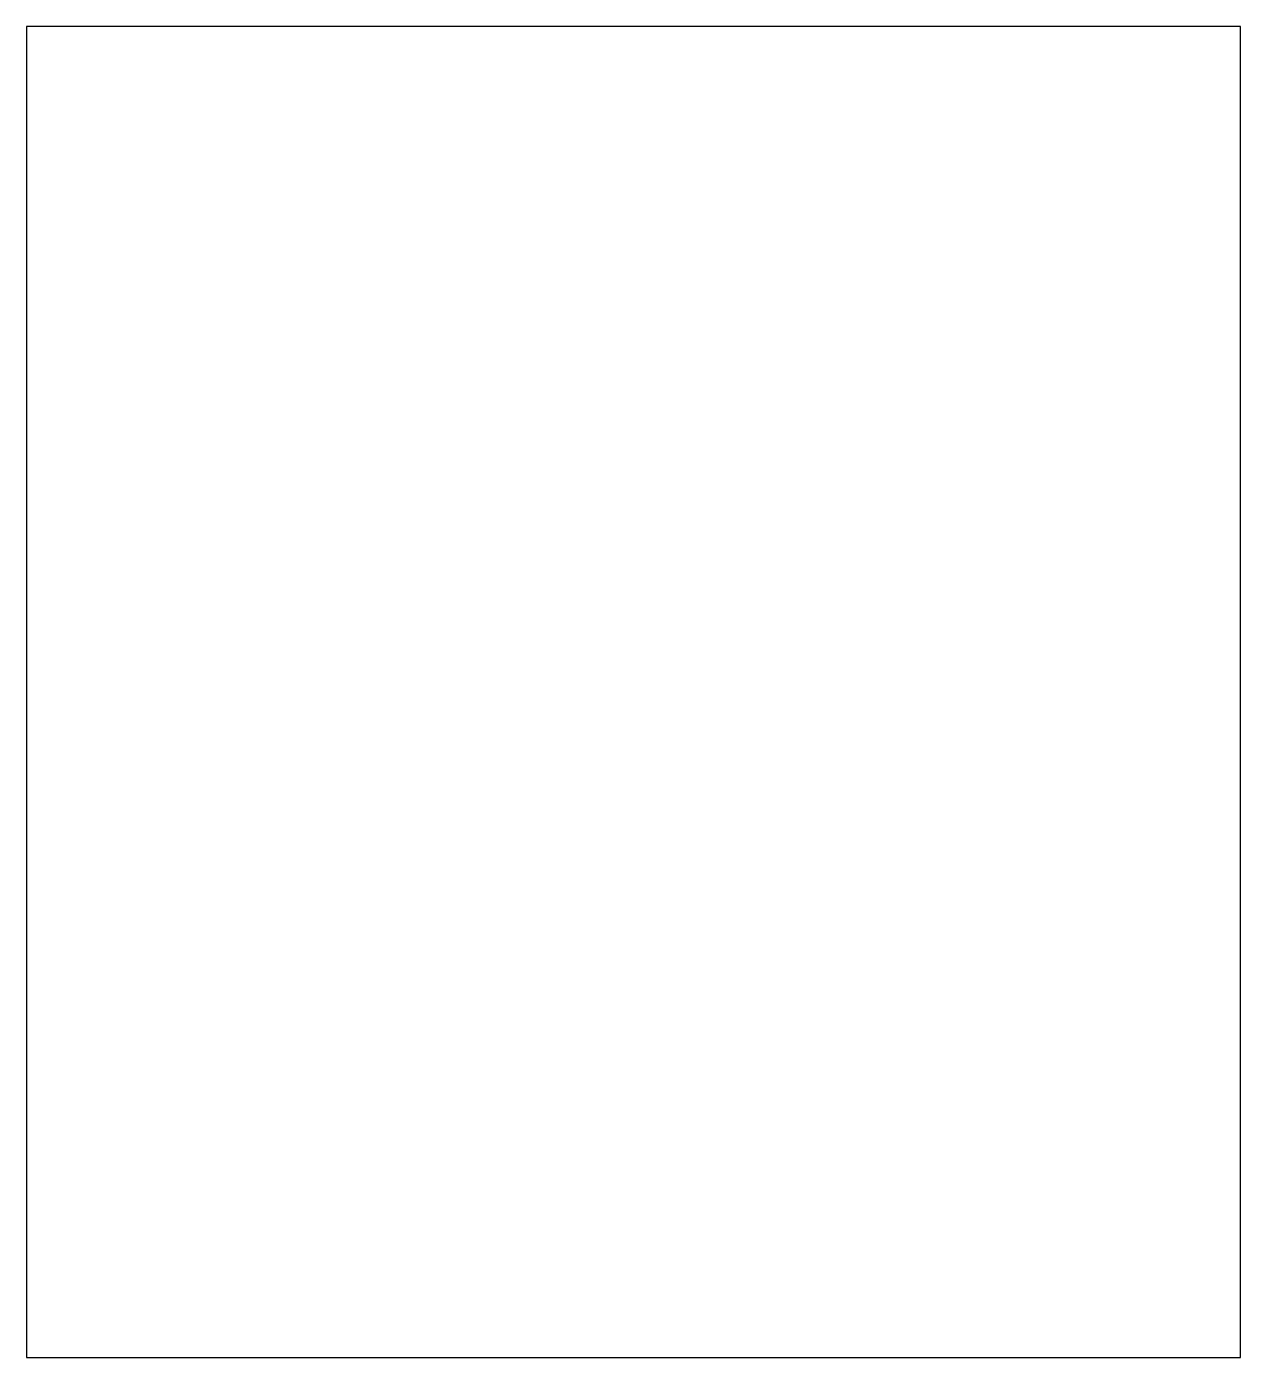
# Model space of a CAD drawing. Header units: millimetres. Extents: x -68 to 68, y -75 to 75.
import ezdxf

# ---------------------------------------------------------------- set-up
doc = ezdxf.new("R2010")
doc.units = ezdxf.units.MM

msp = doc.modelspace()

# ---------------------------------------------------------------- linework, layer by layer
at = {"color": 7, "linetype": 'Continuous', "lineweight": 25}
for p, q in [((-68.375, 75), (-68.375, -75)), ((68.375, 75), (-68.375, 75)), ((68.375, -75), (68.375, 75)), ((-68.375, -75), (68.375, -75))]:
    msp.add_line(p, q, dxfattribs=at)

doc.saveas('drawing.dxf')
